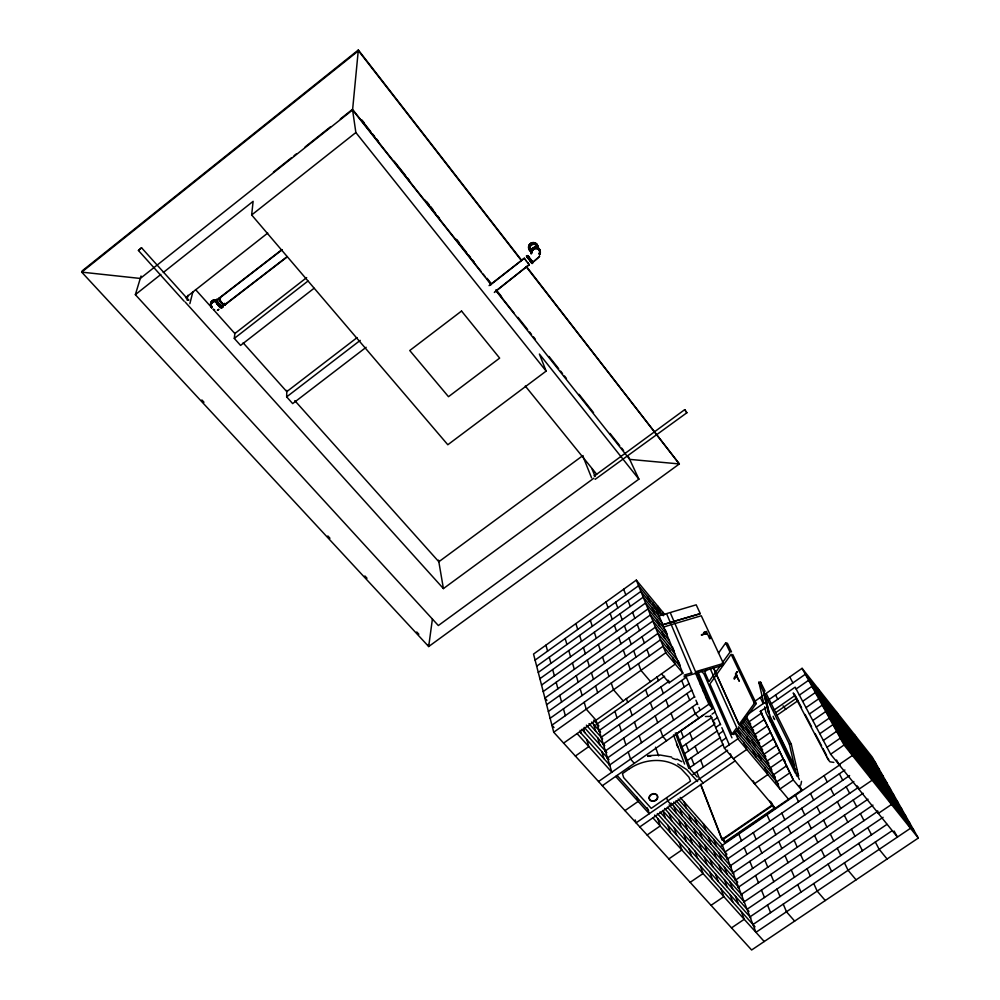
<?xml version="1.0" encoding="UTF-8"?>
<svg xmlns="http://www.w3.org/2000/svg" width="1000" height="1000" viewBox="0 0 1000 1000"><rect width="100%" height="100%" fill="white"/><g stroke="black" fill="none" stroke-linecap="round" stroke-linejoin="round"><path stroke-width="1.5" d="M366.138 347.287L292.675 403.6L286.663 396.875L286.8 390.35M491.138 284.675L352.575 109.963L358.325 50L82.263 270.8L81.7 272.137L428.688 646.538L679.338 463.95L526.512 266.613M670.15 622.112L666.55 613.625L659.45 615.725M671.075 624.263L670.325 622.5L663.15 624.625L670.312 622.612M671.787 624.513L674.938 623.575L696.188 673.225L723.2 665.188L723.4 663.438L701.275 615.763L675.662 623.362M673.838 621.013L670.2 612.537L667.087 613.462M674.762 623.162L674.013 621.4L670.85 622.45L674 621.525M141.037 275.988L135.35 294.662L438.338 625.538L638.888 479.15L539.388 354.05L546.15 371.1L447.812 444.75L251.663 214.963L253.113 201.35L163.263 272.538M314.075 288.275L240.575 345.412L234.3 338.413L234.963 332.6M432.4 619.075L428.688 646.538L428.4 644.525M800.812 785.037L801.525 781.312M192.913 291.688L189.862 303.663M186.975 299.812L187.913 295.3M734.1 678.6C733.825 677 737.688 673.275 736.775 675.562M187.262 298.55L141.537 247.75L138.463 250.525L184.112 301.2M138.4 250.475L141.537 247.75M686.875 412.762L684.65 409.688L686.875 412.762L595.15 479.338M539.7 256.337L532.388 262.675L531.675 261.825M707.25 668.962L704.862 672.35L708.763 681.213M718.475 653.112L725.638 642.975L727.375 643.25L731.513 651.9M708.938 681.625L712.975 675.938M720.7 665.25L715.462 672.438L716.4 674.287L715.575 672.463M722.288 662.825L730.088 652.038M714.112 678.225L709.938 683.9L732.038 734.2L733.875 734.463L738.175 728.525M737.087 671.637L735.45 673.925L739.287 681.25L735.85 673.988L737.487 671.7M734.325 679.075L737 676.05M732.038 734.2L736.338 728.263M754.425 703.275L738.988 724.613L716.475 674.7L731.137 654.262L754.425 703.275L756.263 703.55L740.825 724.875M539.288 256.512L537.612 258.25M273.4 172.113L291.65 157.625M294.088 155.688L296.525 153.763M305.038 147L330.588 126.725M340.325 119L352.488 109.338L355.863 132.55L546.15 371.1M352.575 109.963L140.287 278.45L81.7 272.137L358.475 50.788L521.3 260.45M135.35 294.662L160.837 274.45M251.663 214.963L355.863 132.55M185.55 297.787L267.75 233.05M537.337 258.475L532.388 262.675M489.062 285.625L524.338 258.163M490.425 284.875L524.388 258.288L525.1 259.337M495.387 291.312L529.263 264.613L494.338 292.462M306.663 277.6L234.85 333.55L213.125 309.25M234.3 338.413L307.938 281.075M219.462 297.85L281.925 249.625M219.625 298.062L282.087 249.825M224.762 304.688L287.225 256.562M224.925 304.9L287.375 256.775M357.1 337.612L286.775 391.637L243.15 342.825M286.663 396.875L360.25 340.375M582.938 455.55L438.837 561.75L294.812 400.637M595.887 474.825L684.65 409.688M185.188 302.038L443.413 588.587L593.875 478.2M664.688 614.475L636.312 580.125L533.538 654.062L553.725 732.225L751.625 950L918.3 838.05L872.225 757.062L802.075 668.337L765.188 694.075M535.1 660.1L638.587 585.725L663.388 615.725M536.675 666.213L640.888 591.413L656.988 610.85M538.275 672.412L643.225 597.163L659.412 616.7M539.9 678.7L645.588 603L661.875 622.625M541.55 685.062L647.987 608.913L664.375 628.638M543.212 691.525L650.425 614.913L666.9 634.725M546.625 704.712L655.387 627.163L672.062 647.163M548.362 711.45L657.925 633.425L674.7 653.512M550.125 718.275L660.5 639.775L677.375 659.963M553.725 732.225L665.763 652.75L636.312 580.125M563.612 743.112L675.288 664.112L672.575 657.525M595.887 724.837L664.613 676.237M598.663 730.913L669.087 681.175M661.525 673.85L669.125 682.812L682.85 673.125L656.275 609.113L661.188 615.075M600.7 737.613L686.425 677.163M575.375 756.05L588.8 746.587L586.75 739.513M602.762 744.412L689.1 683.6M604.862 751.3L691.825 690.125M607 758.288L694.587 696.737M609.15 765.362L697.387 703.45M598.525 781.538L708.888 704.2L695.312 672.55M218.85 309.225L217.575 310.012M602.337 785.725L712.55 708.587L708.888 704.2M675.837 734.362L703.75 714.825M712.05 714.137L715.3 711.862L698.1 672.05M678.363 740.975L711.963 717.475M717.55 717.5L712.8 720.812L714.8 723.2M680.913 747.663L714.75 724.038M715.65 727.513L720.438 724.175M753.9 701.938L762.725 695.788M683.713 754.3L717.588 730.688M718.538 734.3L723.363 730.938M747.237 714.737L764.488 702.725M768.188 700.15L805.325 674.262L875.8 763.35M686.35 761.175L720.462 737.425M722.725 837.987L724.85 842.825L801.762 790.15L793.25 779.887L760.387 711.363L765.425 707.887M770.3 704.45L795.15 687.15L830.638 754.225L897.425 837.075L894.1 831.025M748.9 721.838L761.275 713.225M796.112 688.975L808.625 680.275L879.412 769.712M721.462 741.188L726.325 737.8M624.95 810.612L638.15 801.425L636.75 797.05M689.013 768.15L723.375 744.262M773.988 710.088L795.125 695.387L793.2 692.987L828.263 759.737L829.95 761.825L833.825 762.4M751.825 728.162L764.287 719.5M799.362 695.113L811.95 686.363L883.088 776.15M775.312 808.263L724.438 748.162L737.9 738.812L734.737 731.7M775.938 712.475L796.438 698.225M777.1 715.188L798.162 700.575M692.975 774.35L727.6 750.3M754.788 734.562L767.337 725.85M802.663 701.338L815.337 692.537L886.8 782.688M757.788 741.062L770.425 732.3M805.987 707.638L818.763 698.787L890.562 789.287M733.388 758.737L746.8 749.438L743.675 742.475M639.775 826.925L735.163 760.837M760.825 747.638L773.55 738.825M809.375 714.025L822.225 705.125L894.375 795.987M647.113 835L660.212 825.938L657.738 818.538M763.913 754.3L776.725 745.438M812.8 720.5L825.75 711.55L898.225 802.775M766.438 761.462L779.938 752.15M816.263 727.062L829.312 718.062L902.138 809.638M769.6 768.312L783.2 758.938L785.062 761.188M819.788 733.713L832.925 724.663L906.1 816.6M772.8 775.263L786.5 765.825M823.35 740.45L836.587 731.35L910.113 823.662M776.05 782.3L789.85 772.812M826.975 747.288L840.3 738.125L914.188 830.812M668.838 858.913L681.838 849.975L679.237 842.475M830.638 754.225L844.062 745L802.075 668.337M772.212 805.775L722.325 839.963L721.912 839.488L772.438 804.862L771.162 802.038M724.425 842.35L774.262 808.213L773 805.375M720.888 846.275L840.288 764.525M724.775 852.163L844.925 770M690.138 882.35L703.05 873.538L700.325 865.95M726.912 859.362L849.625 775.55M729.575 866.287L853.85 781.525M732.275 873.312L858.675 787.225M735.013 880.413L863.125 793.288M711.025 905.337L723.838 896.637L721 888.975M737.788 887.613L868.012 799.175M740.6 894.912L872.962 805.138M743.438 902.3L877.987 811.175M747.062 909.275L883.075 817.3M731.525 927.875L744.225 919.3L741.287 911.562M749.987 916.862L886.95 824.375M752.95 924.538L892.163 830.675M218.625 309.675L217.438 310.338M595.562 475.05L594.087 475.675L595.125 476.5L592.137 469.2M701.35 634.837L705.487 633.075L706.388 634.05M187.438 300.2L188.888 300L187.6 298.925M670.913 612.325L696.2 604.825L700.1 613.225M700.275 613.612L674.725 621.188L700.263 613.725M664.05 626.925L671.25 624.675L691.712 672.987M706.538 631.413L703.625 632.65L706.5 631.8L709.737 638.837M701.562 635.312L705.238 633.688M705.188 634.125L706.237 633.812M684.137 675.113L691.725 672.862M696.375 671.475L723.4 663.438M683.95 676.862L691.538 674.613M692.113 674.438L695.425 673.45M647.825 755.713L659.975 755L671.6 757.038M647.825 756.388L650.8 756.038M705.413 716.525L709.638 716.413M797.138 769.812L798.538 775.888L796.675 775.938L795.288 769.862M794.55 766.112L769.525 715L764.575 693.825L789.388 744.2L791.263 744.15L796.287 766.075M770.413 721.725L769.362 716.287M763.787 703.238L758.863 682.25L760.625 682.225L765.025 691.112M715.05 673.012L713.288 675.5L714.1 677.337M716.075 675.275L714.3 677.775L736.8 727.825M713.1 675.1L710.288 668.8M527.288 256.038L527.725 256.663M672.25 758.15L676.125 759.625M677.725 763.913L686.712 769.575L697.613 781.538M676.912 759.05L681.775 761.675M526.575 256.262L527.337 257.375M201.875 399.95L203.988 402.238M327.837 535.95L329.95 538.237M364.888 575.95L367 578.237M416.75 631.962L418.862 634.237M554 727.513L551.912 725.2L663.112 646.213L680.088 666.5M617.2 775.525L648.637 810.487M577.087 733.575L611.85 772.2L595.938 720.05M615.65 776.413L649.237 813.75L647.312 807.862M652.913 817.825L764.237 941.525M546.938 700.337L544.9 698.075L652.887 621L669.463 640.9M581.838 729.312L608.987 759.587M657.325 813.512L750.888 917.875M579.963 731.963L610.125 765.537M654.625 815.075L755.013 926.825M586.375 725.163L604.738 745.713M662.588 810.462L744.175 901.8M195.538 289.575L211.062 306.938M584.237 727.35L606.838 752.6M659.963 811.963L749 911.45M591.6 722.087L600.6 732.2M667.387 807.237L739.4 888.125M588.987 723.587L602.65 738.913M664.625 808.413L742.225 895.425M671.112 803.075L733.875 873.825M596.025 720.188L586.237 709.163L584.188 702.275M634.338 763.337L630.562 759.087L628.237 751.988M671.363 805.05L667.712 800.938L666.7 798.025M593.713 720.125L598.9 725.95M669.1 804.95L737.738 882.188M676.038 800.562L728.487 859.875M673.763 802L731.162 866.8M528.175 263.387L527.5 262.512L529.263 264.613M680.163 797.4L722.362 845.275L755.95 932.312L910.5 828.275L906.413 821.062M678.112 798.962L726.925 854.25M794.65 921.1L786.462 911.775L783.25 904.112M623.2 700.95L613.513 689.812L611.25 683.05M526.375 255.938L526.938 256.637M531.475 262.762L532.038 263.463L531.475 262.6M666.538 740.788L662.812 736.488L660.25 729.513M703.15 783.012L699.55 778.863L696.775 771.712M689.95 768.65L697.2 777.013M527.587 255.562L527.837 256.075M532.4 262.038L533.062 262.825L532.4 261.875M825.275 900.537L817.175 891.1L813.737 883.55M650.55 681.612L640.938 670.362L638.475 663.713M698.975 718.088L695.288 713.725L692.487 706.9M774.675 808.7L771.8 805.3L769.9 801.062M705.987 697.425L709.625 701.787M734.825 731.888L778.55 784.137M665.763 652.75L682.85 673.125M737.9 738.812L788.512 799.225M856.087 879.837L848.075 870.3L844.438 862.85M700.288 684.175L703.9 688.487M771.85 769.875L737.575 728.825L740.6 735.6M703.112 690.75L706.75 695.088M736.688 730.913L775.288 777.1M740.375 723.037L762.675 749.85M695.65 672.35L698.325 675.562M739.438 724.912L765.763 756.525M697.513 677.675L701.1 681.975M738.5 726.838L768.9 763.288M744.225 719L753.637 730.35M742.812 720.138L756.612 736.762M701.1 670.562L704.075 674.137L731.95 737.825M742.262 722.375L759.613 743.263M744.95 717.062L750.7 724.013M529.138 264.587L528.088 263.288M760.387 711.363L762.175 713.55M887.087 859.013L879.188 849.35L875.325 842.025M531.975 261.525L532.663 262.262M531.062 262.25L532.137 263.538L531.287 262.288M532.288 261.288L532.837 261.975M525.288 386.025L596.663 474.237M783.088 705.888L785.75 709.188M826.688 756.938L828.713 759.438M794.912 696.075L796.513 698.075M844.062 745L918.3 838.05M531.438 260.837L532.2 261.825M530.513 261.562L531.275 262.55M361.962 120.025L363.9 122.475M426.938 202L428.875 204.438M430.812 206.887L432.75 209.338M457 239.925L458.938 242.375M363 121.85L370.75 131.625M372.688 134.062L374.625 136.512M376.562 138.95L378.5 141.4M394 160.95L405.625 175.613M407.562 178.05L409.5 180.5M425 200.05L435.65 213.487M437.587 215.925L439.525 218.375M456 239.15L466.65 252.587M468.587 255.025L470.525 257.475M472.463 259.913L474.4 262.362M486.987 278.25L490.863 283.137M496.675 290.462L501.525 296.575M517.987 317.35L527.675 329.562M529.612 332.013L531.55 334.45M533.488 336.9L535.425 339.338M548.987 356.45L558.675 368.663M560.612 371.112L562.55 373.55M564.487 376L566.425 378.438M579.012 394.325L593.538 412.65M610.013 433.425L619.7 445.637M621.638 448.088L623.575 450.525M353.45 110.562L393.137 160.6M395.075 163.038L424.1 199.662M426.037 202.1L481.2 271.663M483.137 274.113L485.075 276.55M487.013 278.988L490.887 283.875M495.725 289.975L514.113 313.163M495.975 290.775L629.688 459.375L679.338 463.95L526.087 266.625M531.737 260.6L532.4 261.438M531.2 261.225L531.788 261.975M530.625 260.487L531.287 261.337M529.875 260.75L530.662 261.775M531.825 260.712L529.038 257.05M530.8 260.025L531.587 261.062M358.325 50L521.737 260.462M530.675 260.562L527.6 256.512M529.95 260.875L527.725 257.925M527.537 262.575L526.175 260.8M530.112 259.137L530.875 260.15M529.35 258.15L530.112 259.15M528.65 257.2L529.438 258.238M525.538 259.95L526.213 260.837M528.462 256.275L529.113 257.15M528.038 256.375L528.8 257.387M527.112 257.1L527.875 258.113M524.987 259.212L525.612 260.038M528.013 255.662L528.562 256.413M527.575 255.725L528.263 256.65M774.488 719.038L774.112 718.75M868.375 753.962L871.963 760.288M875.6 766.7L879.275 773.188M883 779.762L886.775 786.425M890.6 793.175L894.475 800.013M898.4 806.938L902.387 813.95M854.388 734.5L857.887 740.7M861.425 746.988L865.013 753.337M868.65 759.788L872.325 766.3M876.05 772.913L879.825 779.613M883.65 786.388L887.525 793.263M891.45 800.238L895.438 807.288M850.325 731.15L853.838 737.387M857.387 743.713L860.975 750.113M864.625 756.6L868.312 763.175M872.05 769.825L875.837 776.575M879.688 783.413L883.575 790.337M887.525 797.362L891.513 804.475L878.337 813.4L877.038 811.012M836.237 711.538L839.65 717.65M843.1 723.838L846.6 730.1M850.15 736.45L853.737 742.887M857.387 749.4L861.075 756.012M864.812 762.7L868.6 769.475M872.438 776.35L876.325 783.325M831.95 707.913L835.375 714.062M838.838 720.3L842.337 726.612M845.9 733L849.5 739.475M853.15 746.038L856.85 752.688M860.6 759.438L864.4 766.263M868.25 773.188L872.15 780.212L858.875 789.25L856.975 785.713M817.75 688.15L821.075 694.163M824.438 700.263L827.85 706.438M831.312 712.688L834.812 719.025M838.363 725.45L841.963 731.95M845.6 738.55L849.3 745.225M853.037 752L856.838 758.875M813.238 684.25L816.562 690.312M819.938 696.438L823.35 702.65M826.812 708.95L830.325 715.325M833.888 721.787L837.487 728.35M841.137 734.987L844.85 741.712M848.6 748.538L852.412 755.462L839.025 764.625L836.55 759.975M811.025 681.462L812.675 684.475L807.55 677.075M789.75 676.938L792.913 682.925M839.35 773.812L842.738 780.25M846.175 786.762L849.663 793.363M853.188 800.05L856.75 806.812M860.375 813.675L864.038 820.625M867.75 827.663L871.513 834.8M795.125 695.387L801.55 707.65M805.125 714.463L811.562 726.725M815.138 733.538L821.562 745.8M822.987 748.525L826.562 755.35M824.025 775.65L827.3 782.05M830.612 788.525L833.975 795.088M837.375 801.737L840.812 808.462M844.3 815.275L847.825 822.188M851.413 829.175L855.037 836.263M858.713 843.45L862.425 850.725M775.575 695L777.738 699.275M766.35 693.8L791.263 744.15M758.863 682.25L763.25 691.137M774.25 718.538L774.613 719.55M810.487 793.55L813.688 800.088M816.938 806.712L820.225 813.413M823.55 820.2L826.912 827.087M830.325 834.05L833.787 841.112M837.288 848.263L840.837 855.512M760.275 697.5L763.238 703.6M795.312 769.388L770.387 718.162L795.175 769.4M797.175 773.1L798.538 775.888M797.387 775.387L799.4 779.538M769.775 720.438L766 712.638L764.638 706.825M795.325 773.15L771.737 724.475L770.362 718.612M799.463 785.4L801.762 790.15M760.475 711.338L793.325 779.837L779.963 789.013L746.587 716.85M773.725 717.975L773.1 716.275M732.775 654.513L756.263 703.55M725.638 642.975L729.775 651.625M795.438 795.238L798.525 801.737M801.637 808.312L804.8 814.975M808.012 821.725L811.25 828.562M814.538 835.487L817.862 842.5M821.237 849.613L824.65 856.812M828.112 864.1L831.625 871.488M628.575 457L638.888 479.15M709.55 635.7L710.85 638.513M746.125 727.025L749.112 733.55M752.125 740.163L755.188 746.85M758.3 753.65L761.438 760.525M764.638 767.5L767.862 774.575L754.562 783.75L753.3 780.9M781.812 813.162L784.825 819.8M787.875 826.525L790.962 833.337M794.1 840.238L797.262 847.225M800.475 854.3L803.725 861.462M807.025 868.725L810.362 876.087M740.662 723.388L743.637 729.963M746.65 736.612L749.712 743.363M752.812 750.2L755.95 757.138M713.125 667.025L715.4 672.05L713.012 667.013M716.6 674.712L739.112 724.625M767.013 814.7L769.912 821.3M772.85 827.987L775.825 834.75M778.825 841.6L781.875 848.55M784.963 855.575L788.088 862.7M791.263 869.912L794.463 877.225M797.712 884.625L801.012 892.125M715.05 711.888L720.612 724.775M721.85 727.638L729.275 744.812M697.25 673L712.613 708.65M730.4 753.825L731.6 756.625L636.087 822.862L635.163 819.9M710.55 715.537L724.438 748.162M662.725 612.087L663.938 614.963M753.3 832.65L756.125 839.4M758.988 846.225L761.888 853.138M764.825 860.15L767.8 867.237M770.8 874.425L773.85 881.7M776.95 889.075L780.075 896.538M657.487 605.763L659.887 611.475M685.812 675.938L694.75 697.375M695.938 700.238L697.738 704.525M698.925 707.387L700.113 710.25M665.238 629.65L667.013 633.913M672.325 646.7L674.1 650.962M678.238 660.913L680 665.175M652.825 602.95L655.212 608.713M647.513 596.525L649.862 602.25M652.25 608.05L654.663 613.938M657.125 619.9L659.613 625.95M662.125 632.087L664.688 638.312M667.275 644.625L669.912 651.025M681.65 680.525L684.3 686.975M686.988 693.525L689.725 700.163M738.763 834.038L741.475 840.75M744.225 847.525L747.013 854.4M749.825 861.363L752.675 868.4M755.575 875.537L758.5 882.763M761.462 890.088L764.475 897.513M767.513 905.025L770.6 912.638M582.913 456.25L591.587 477.887M689.825 732.95L692.463 739.6M695.138 746.338L697.85 753.175M700.6 760.1L703.388 767.125M668.062 680.138L669.125 682.812M723.713 839.912L724.85 842.825M680.888 730.837L683.438 737.412M686.038 744.087L688.662 750.85M691.325 757.712L694.038 764.663M700.938 784.8L722.325 839.963M700.537 784.338L721.912 839.488M623.663 589.237L625.837 594.888M628.05 600.625L630.3 606.425M632.575 612.325L634.875 618.3M637.212 624.35L639.587 630.487M641.988 636.725L644.425 643.037M646.9 649.45L649.412 655.95M656.975 676.85L658.425 680.612M660.875 686.975L663.363 693.425M665.888 699.95L668.438 706.575M671.025 713.3L673.65 720.113M676.637 732.925L690.062 767.913M675.312 732.987L688.662 767.925M713.888 839.488L716.475 846.287M719.087 853.175L721.75 860.15M724.425 867.212L727.15 874.362M729.9 881.612L732.7 888.95M735.525 896.388L738.388 903.925M673.5 734.963L684.6 764.062M676.488 743.875L677.675 746.862M703.388 823.763L705.913 830.45M708.45 837.212L711.025 844.075M713.637 851.012L716.287 858.05M718.962 865.163L721.675 872.387M724.425 879.688L727.2 887.1M730.025 894.6L732.887 902.2M615.675 602.2L617.812 607.975M619.975 613.825L622.188 619.763M624.412 625.775L626.675 631.875M628.962 638.062L631.3 644.338M633.65 650.713L636.05 657.163M694.625 817.675L697.113 824.4M699.638 831.213L702.188 838.1M704.775 845.088L707.387 852.175M710.037 859.338L712.725 866.6M715.45 873.962L718.213 881.425M645.588 689.7L647.95 696.1M650.337 702.6L652.763 709.188M655.225 715.875L657.725 722.65M684.087 801.862L686.5 808.462M688.95 815.163L691.425 821.938M693.938 828.8L696.475 835.75M699.05 842.8L701.65 849.938M704.3 857.163L706.975 864.488M709.688 871.912L712.438 879.438M606 601.938L608.05 607.675M610.138 613.475L612.263 619.362M614.4 625.337L616.575 631.388M618.787 637.513L621.025 643.737M623.288 650.05L625.588 656.45M627.925 662.938L630.288 669.525M679.825 808.838L682.262 815.65M684.75 822.562L687.262 829.55M689.8 836.637L692.387 843.825M695 851.1L697.638 858.475M655.512 747.2L658.6 755.85M673.863 806.175L676.287 813.05M678.763 820L681.263 827.062M683.787 834.2L686.35 841.45M688.95 848.787L691.587 856.225M669.175 813.512L671.637 820.612M674.137 827.8L676.675 835.088M626.35 698.525L627.675 702.362M629.913 708.838L632.175 715.413M634.462 722.087L636.8 728.838M639.15 735.688L641.55 742.638M662.887 810.8L665.337 817.962M667.812 825.212L670.337 832.562M590.337 620.4L592.3 626.287M594.3 632.25L596.312 638.288M598.362 644.425L600.438 650.638M602.537 656.938L604.663 663.325M606.825 669.812L609.025 676.388M614.925 711.375L617.062 717.913M619.237 724.538L621.438 731.263M623.675 738.075L625.938 744.975M575.875 623.612L577.725 629.462M579.6 635.4L581.5 641.413M583.425 647.513L585.388 653.7M587.362 659.975L589.375 666.325M591.413 672.775L593.475 679.312M595.575 685.95L597.7 692.675M593.625 724.375L595.638 731.05M597.675 737.812L599.75 744.675M601.85 751.637L603.975 758.688M565.15 638.5L566.938 644.488M568.75 650.562L570.588 656.712M572.45 662.962L574.338 669.287M576.25 675.7L578.188 682.2M580.163 688.8L582.163 695.487M583.525 728.413L584.725 732.537M580.15 730.275L580.95 733.05M545.95 645.138L547.587 651.112M549.263 657.188L550.95 663.325M552.663 669.562L554.4 675.875M556.15 682.275L557.938 688.763M559.75 695.35L561.587 702.025M563.45 708.8L565.337 715.662M760.625 682.225L761.675 686.712M764.7 693.825L769.65 714.987M770.487 718.612L771.862 724.475M763.575 691.55L768.512 712.675M763.45 691.55L768.388 712.675M769.237 716.287L770.612 722.15M789.388 744.2L794.425 766.112M796.425 766.675L797.038 769.35M438.562 560.163L443.413 588.587M651.988 793.975A4.325 3.562 -18.8 0 1 657.562 797.262A4.325 3.562 -18.8 0 1 651.1 800.588A4.325 3.562 -18.8 0 1 650.987 794.488M531.125 251.575A4.237 4.112 -35.8 0 1 530.025 246.375A4.237 4.112 -35.8 0 1 535.037 244.25A4.237 4.112 -35.8 0 1 537.875 248.713M539.6 251.025A4.025 3.9 -35.3 0 1 539.55 254.037M531.95 252.138A4.025 3.9 -35.3 0 1 534.425 248.962M539.087 250.138A4.025 3.9 -35.3 0 0 537.475 248.912A4.725 4.588 -35.9 0 0 535.05 242.862A4.725 4.588 -35.9 0 0 528.9 245.463A4.725 4.588 -35.9 0 0 531.337 251.488M533.263 244.363A4 3.875 -35.8 0 1 537.638 248.688M531.275 251.375A4 3.875 -35.8 0 1 532.263 244.638M531.663 252.85A4.288 4.15 -35.3 0 1 536.862 248.475A4.288 4.15 -35.3 0 1 539.625 254.45M531.487 250.938A4.237 4.1 -36 0 1 529.788 249.65A4.237 4.1 -35.9 0 0 531.538 251.038M529.25 248.725A4.237 4.1 -36 0 1 529.3 245.55M529.85 244.6A4.237 4.1 -36 0 1 530.638 243.825M531.6 243.263A4.237 4.1 -36 0 1 537.038 245.438A4.237 4.1 -35.9 0 0 535.788 243.85M529.3 248.825A4.237 4.1 -35.9 0 1 529.338 245.65M529.9 244.7A4.237 4.1 -35.9 0 1 530.688 243.925M531.65 243.363A4.237 4.1 -35.9 0 1 534.85 243.312M536.712 244.9A4.237 4.112 -35.9 0 1 537.513 246.875M531.688 251.337A4.237 4.112 -35.9 0 1 529.738 245.45A4.237 4.112 -35.9 0 1 535.95 244.15M531.587 251.562A4.487 4.35 -35.9 0 1 529.125 246.213A4.487 4.35 -35.9 0 1 534.362 243.162A4.487 4.35 -35.9 0 1 537.737 247.987M537.6 246.537A4.487 4.35 -35.9 0 1 537.575 247.688M537.312 245.438A4.487 4.35 -35.9 0 0 530.1 244.112A4.487 4.35 -35.9 0 0 531.438 251.262A4.275 4.138 -35.4 0 0 531.55 253.337M537.55 246.438A4.487 4.35 -36 0 1 537.525 247.587M531.388 251.163A4.487 4.35 -36 0 1 530.05 244.013A4.487 4.35 -36 0 1 537.263 245.338M531.487 251.788A4.737 4.588 -35.9 0 1 528.9 246.15A4.737 4.588 -35.9 0 1 534.425 242.925A4.737 4.588 -35.9 0 1 537.975 248.012M531.737 253A4.288 4.15 -35.3 0 1 536.938 248.625A4.288 4.15 -35.3 0 1 539.7 254.6M531.213 253.863A4.775 4.625 -35.4 0 1 533.125 248.1A4.775 4.625 -35.4 0 1 539.138 248.787A4.775 4.625 -35.4 0 1 539.312 254.8M531.075 253.575A4.775 4.625 -35.4 0 1 535.525 247.037A4.775 4.625 -35.4 0 1 539.8 253.438M539.738 250.312A4.513 4.363 -35.4 0 1 539.388 253.688M531.188 253.125A4.513 4.363 -35.4 0 1 539.25 249.275A4.513 4.363 -35.4 0 0 531.138 253.025M531.875 250.138A4.275 4.138 -35.4 0 1 537.6 248.25A4.275 4.138 -35.4 0 1 539.338 253.875M531.425 252.862A4.513 4.375 -35.3 0 1 536.912 248.25A4.513 4.375 -35.3 0 1 539.825 254.55M531.325 253.412A4.513 4.375 -35.4 0 1 536.038 247.6A4.513 4.375 -35.4 0 1 539.538 253.975M531.362 252.963A4.275 4.138 -35.4 0 1 534.188 247.65M535.275 247.438A4.275 4.138 -35.4 0 1 536.375 247.512M537.413 247.875A4.275 4.138 -35.4 0 1 539.012 249.312A4.275 4.138 -35.4 0 0 536.425 247.613M539.688 250.212A4.513 4.363 -35.4 0 1 539.338 253.588M531.413 253.05A4.275 4.138 -35.4 0 1 531.337 250.888M531.725 249.85A4.275 4.138 -35.4 0 1 532.375 248.95M533.225 248.225A4.275 4.138 -35.4 0 1 534.237 247.75M211.55 306.938A4.188 3.9 19.6 0 1 213.438 301.762M214.462 301.475A4.188 3.9 19.6 0 1 215.55 301.462M217.05 301.625A4.45 4.138 19.7 0 0 211.725 307.688A4.963 4.612 19.7 0 1 216.975 300.375M224.887 303.512A4.462 1.15 51.2 0 1 223.6 304.4A4.462 1.15 51.2 0 1 219.737 299.762A4.462 1.15 51.2 0 1 220.362 298.087M222.75 305.413A4.725 1.225 51.2 0 1 221.612 306.5A4.725 1.225 51.2 0 1 217.638 302.05A4.725 1.225 51.2 0 1 217.4 299.413M222.075 306.8A4.725 1.225 51.2 0 1 218.225 304.85A4.725 1.225 51.2 0 1 216.5 300.113L214.363 299.95A4.175 3.887 19.7 0 0 211.163 302.475L211.05 304.587A4.562 4.25 19.7 0 0 211.438 305.613A4.45 4.138 19.8 0 1 211.412 302.425A4.45 4.138 19.7 0 0 211.325 305.725M221.55 306.337A4.725 1.225 51.2 0 1 220.175 307.275A4.725 1.225 51.2 0 1 216.088 302.375A4.725 1.225 51.2 0 1 216.762 300.587M222.913 305.525A4.988 1.288 51.2 0 1 221.462 306.512A4.988 1.288 51.2 0 1 217.15 301.35A4.988 1.288 51.2 0 1 217.862 299.475M222 306.225A4.988 1.3 51.2 0 1 220.8 307.387A4.988 1.3 51.2 0 1 216.6 302.688A4.988 1.3 51.2 0 1 216.363 299.913M224.725 303.387A4.2 1.087 51.2 0 1 223.512 304.212A4.2 1.087 51.2 0 1 219.887 299.85A4.2 1.087 51.2 0 1 220.475 298.275M222.6 305.287A4.462 1.163 51.2 0 1 221.513 306.312A4.462 1.163 51.2 0 1 217.763 302.113A4.462 1.163 51.2 0 1 217.537 299.625M221.9 306.637A4.462 1.163 51.2 0 1 218.275 304.8A4.462 1.163 51.2 0 1 216.637 300.325M221.6 306.875A4.462 1.163 51.2 0 1 217.975 305.038A4.462 1.163 51.2 0 1 216.337 300.55M224.488 304.125A4.475 1.15 51.3 0 1 222.887 304.613A4.475 1.15 51.3 0 1 219.137 299.875A4.475 1.15 51.3 0 1 220.087 298.587M224.475 304.575A4.225 1.087 51.3 0 1 221.887 303.6A4.225 1.087 51.3 0 1 218.95 298.938L219 298.55A4.225 1.087 51.3 0 1 219.638 298.463M211.7 307.863A4.45 4.138 19.6 0 1 215.912 301.45M211.725 307.288A4.963 4.612 19.7 0 1 217.025 300.038M211.688 306.825A4.688 4.363 19.7 0 1 216.125 300.062A4.688 4.363 19.8 0 0 211.713 306.712M214.587 309.688A4.7 4.363 19.7 0 1 213.412 309.312M211.525 307.812A4.7 4.363 19.7 0 1 215.975 301.038M211.637 307.15A4.688 4.363 19.7 0 1 216.075 300.387A4.45 4.138 19.7 0 0 211.988 301.625A4.45 4.138 19.8 0 1 216.112 300.175M211.275 306.05A4.45 4.138 19.7 0 1 214.887 300.538M461.538 311.05L409.75 350.525L448.488 396.7L499.65 358.113L461.538 311.05M628.663 769.287L622.425 773.65L623.688 777.638L651.25 808.363L690.462 781.162L688.95 777.188L681.375 769.013A40.5 33.363 -18.8 0 0 633.3 766.413L628.663 769.287M651.55 801.075A4.325 3.562 -18.8 0 0 657.712 797A4.325 3.562 -18.8 0 0 651.125 794.85A4.325 3.562 -18.8 0 0 651.55 801.075M539.525 252.45A4.275 4.138 -35.4 0 0 539.462 250.287A4.275 4.138 -35.4 0 1 539.575 252.55"/></g></svg>
